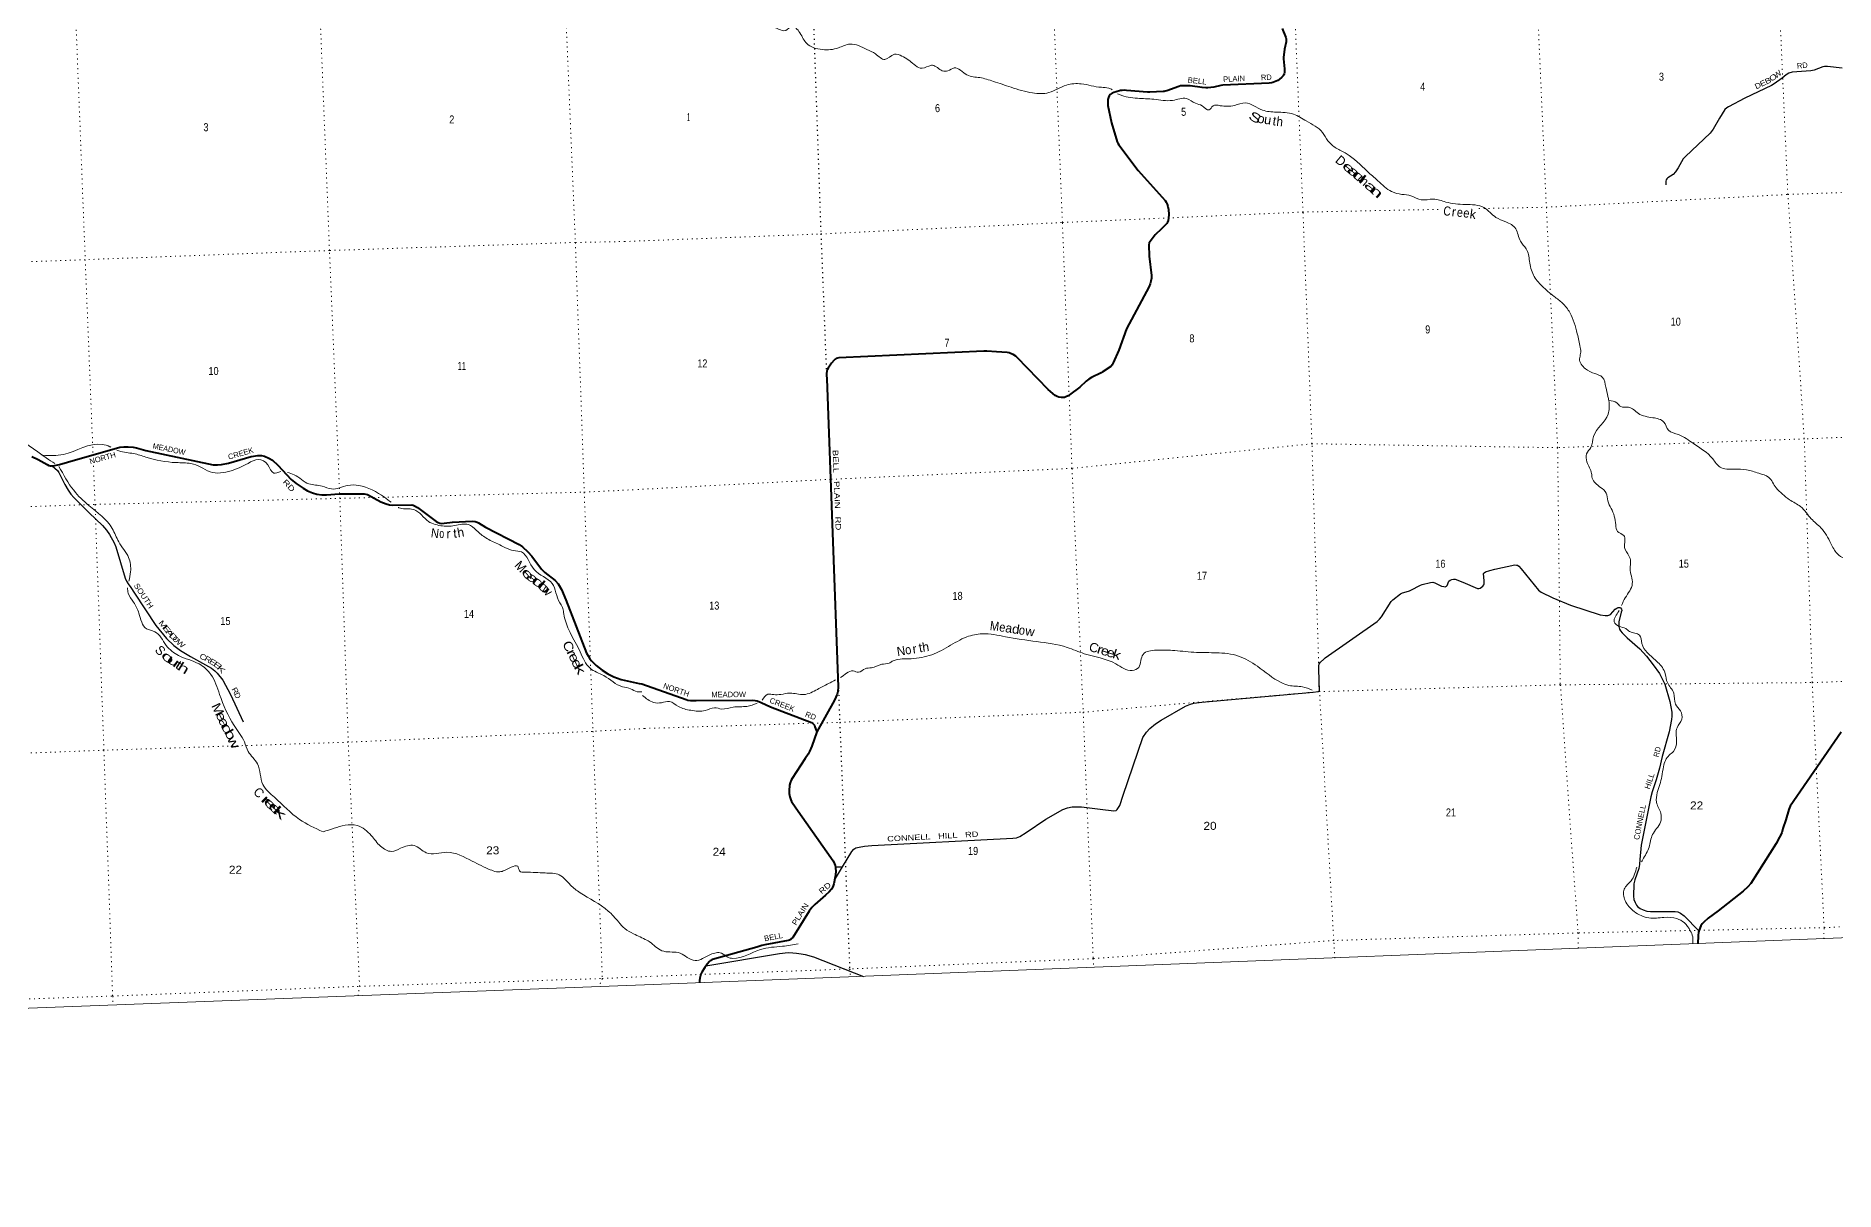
# Model space of a CAD drawing. Header units: feet. Extents: x 751810 to 1010326, y -353855 to -161247.
# Drawn here: x 870600 to 909950, y -353855 to -328588 of the extents above; entities that cross this region are included whole.
import ezdxf
from ezdxf.enums import TextEntityAlignment as Align

# ---------------------------------------------------------------- set-up
doc = ezdxf.new("R2010")
doc.units = ezdxf.units.FT
doc.header["$LTSCALE"] = 70
doc.linetypes.add('DOTTED', pattern=[1.5, 0.3, -1.2])
for name, color, linetype, lineweight in [('26', 7, 'Continuous', 40), ('29', 7, 'Continuous', 25), ('39', 7, 'Continuous', 13), ('4', 7, 'Continuous', 13), ('6', 7, 'DOTTED', 25), ('7', 7, 'DOTTED', 13)]:
    doc.layers.add(name, color=color, linetype=linetype, lineweight=lineweight)
for name, color, linetype in [('27', 7, 'Continuous'), ('30', 7, 'Continuous'), ('41', 7, 'Continuous')]:
    doc.layers.add(name, color=color, linetype=linetype)

msp = doc.modelspace()

# ---------------------------------------------------------------- linework, layer by layer
at = {"layer": '26'}
for points in [[(897857.43, -328423.4), (897934.55, -328619.72), (897942.03, -328649.67), (897943.69, -328670.66), (897942.03, -328714.06), (897910.56, -328876.53), (897886.82, -329056.05), (897885.92, -329090.65), (897906.12, -329307.01), (897906.79, -329383.3), (897903.13, -329413.33), (897894.15, -329438.78), (897880.68, -329458.25), (897851.17, -329489.19), (897790.89, -329539.1), (897760.96, -329558.57), (897726.88, -329576.6), (897654.72, -329603.49), (897621.79, -329612.48), (897575.39, -329618.42), (896559.19, -329664.81), (896516.67, -329670.13), (896359.53, -329705.77), (896299.68, -329715.05), (896235.34, -329719.54), (896185.95, -329719.54), (896110.96, -329715.73), (895844.76, -329680.61), (895764.86, -329675.74), (895680.9, -329675.38), (895637.51, -329681.37), (895596.65, -329689.81), (895335.22, -329784.69), (895300.81, -329796.66), (895279.12, -329800.41), (895258.17, -329803.41), (894963.72, -329819.54), (894912.49, -329819.88), (894455.03, -329777.4), (894408.18, -329776.45), (894355.81, -329779.45), (894318.4, -329783.94), (894229.01, -329806.93), (894176.23, -329822.87), (894137.33, -329837.85), (894098.42, -329864.8), (894072.73, -329899.13), (894059.51, -329930.68), (894047.54, -329978.6), (894043.05, -330034), (894047.76, -330110.84), (894125.16, -330489), (894251.61, -330904.2), (894265.27, -330933.18), (894286.22, -330969.12), (894706.19, -331528.7), (895296.11, -332190.19), (895319.51, -332226.15), (895341.96, -332269.57), (895359.92, -332318.98), (895371.02, -332383.43), (895377.87, -332489.68), (895371.64, -332574.42), (895361.41, -332621.45), (895348.69, -332661.14), (895332.98, -332687.34), (895301.1, -332726.91), (895220.18, -332805.09)], [(895220.18, -332805.09), (895083.47, -332937.19), (895013.48, -333022), (894968.59, -333081.9), (894952.13, -333113.34), (894944.25, -333153.64), (894946.23, -333400.91), (895000.68, -333825.86), (894998.52, -333888.98), (894985.05, -333951.87), (894968.59, -334010.27), (894946.27, -334064.42), (894455.06, -334990.99), (894285.93, -335463.51), (894162.75, -335738.98), (894140.31, -335782.41), (894128.34, -335800.38), (894107.96, -335819.62), (893922.23, -335938.66), (893898.63, -335953.86), (893689.13, -336057.18), (893628.99, -336092.45), (893567.91, -336139.53), (893428.58, -336268.14), (893203.53, -336439.76), (893176.59, -336456.23), (893122.81, -336484.55), (893095.78, -336493.66), (893073.34, -336498.16), (893026.95, -336496.66), (892971.58, -336490.67), (892934.01, -336476.99), (892895.26, -336453.24), (892739.65, -336322.79), (892064.53, -335623.13), (892029.57, -335594.5), (891972.71, -335558.57), (891912.85, -335531.61), (891882.92, -335521.13), (891841.15, -335513.86), (891611.95, -335495.21), (891394.88, -335480.29), (891331.48, -335479.96), (888163.98, -335631.85), (888129.84, -335636.44), (888104.4, -335643.93), (888080.45, -335658.9), (888059.5, -335678.36), (887998.26, -335748.4), (887953.26, -335808.63), (887924.82, -335855.05), (887906.87, -335893.98), (887897.89, -335920.94), (887893.4, -335970.35), (887892.15, -336006.29), (887898.16, -336088.58), (888149.75, -342822.24), (888141.82, -342924.1), (888125.67, -342987.69), (888068.58, -343115.72), (887676, -343806.71)], [(870512.48, -337786.97), (870650.84, -337855.79), (870844.25, -337965.04), (870880.2, -337981.32), (870910.37, -337991.6), (870940.95, -337993.13), (871008.02, -337985.32), (871112.16, -337959.22), (871290.35, -337907.7), (872433.65, -337585.78), (872530.36, -337573.3), (872617.37, -337573.1), (872726.89, -337582.66), (872795.52, -337598.27), (873005.44, -337655.66), (874478.33, -337965.85), (874572.09, -337968.16), (874659.44, -337961.92), (874808.27, -337934.64), (875307.07, -337787.97), (875453.36, -337766.83), (875531.35, -337766.83), (875596.07, -337781.03), (875693.57, -337819.89), (875771.56, -337866.71), (875893.45, -337975.01), (876180.92, -338288.29), (876288.01, -338377.36), (876443.82, -338483.2), (876540.52, -338536.26), (876646.13, -338580.27), (876740.17, -338611.18), (876849.55, -338628.11), (876955.42, -338623.67), (877229.91, -338600.33), (877777.42, -338603.37), (877851.87, -338620.42), (878139.36, -338778.66), (878260.95, -338825), (878332.7, -338840.6), (878402.25, -338849.59), (878822.03, -338845.94), (878850.54, -338849.97), (878881.74, -338865.57), (878944.13, -338903.03), (879087.9, -339013.36), (879349.67, -339205.81), (879397.24, -339231.57), (879433.34, -339243.1), (879478.35, -339250.3), (879529.04, -339247.95), (879711.7, -339224.64), (880139.69, -339205.03), (880207.22, -339209), (880248.88, -339222.2), (880281.63, -339237.81), (880434.52, -339330.1), (881166.03, -339713.83), (881244.72, -339765.26), (881359.44, -339869.9), (881446.78, -339966.66), (881657.56, -340249.22), (881732.22, -340324.07), (881955.84, -340499.53), (882022.33, -340573.79), (882096.59, -340695.58), (882192.81, -340924.15), (882643.13, -342090.81), (882676.12, -342149.42), (882714.87, -342209.43), (882749.19, -342256.25), (882851.56, -342355.76), (882983.15, -342462.26), (883108.13, -342537.76), (883238.96, -342605.85), (883399.87, -342661.55), (883794.23, -342749.44), (883848.96, -342762.32)], [(883848.96, -342762.32), (884819.69, -343104.85), (884860.26, -343116.81), (884916.36, -343121.92), (885036.91, -343125.8), (886278.79, -343118.26), (886334.32, -343121.92), (886377.67, -343132.12), (886462.6, -343168.16), (886667.53, -343261.78), (887562.74, -343604.33), (887587.38, -343619.64), (887608.33, -343642.1), (887626.29, -343667.55), (887639.23, -343697), (887676, -343806.71)], [(887676.05, -343808.72), (887567.34, -344124.97), (887517.8, -344238.8), (887487.88, -344301.69), (887427.43, -344395.73), (887137.71, -344831.75), (887117.87, -344869.59), (887097.3, -344929.08), (887085.33, -344978.49), (887073.39, -345103.89), (887076.35, -345159.67), (887089.82, -345230.05), (887112.11, -345293.97), (887127.23, -345330.37), (887220.77, -345472.34), (888034.82, -346635.33), (888069.14, -346696.66)], [(910083.45, -343814.37), (908971.09, -345439.4), (908939.93, -345506.57), (908871.82, -345731.3), (908811.98, -345925.81), (908784.38, -346016.19), (908736.71, -346116.61), (908659.7, -346251.1), (908105.72, -347127.06), (908046.6, -347198.68), (907938.64, -347297.77), (907395.29, -347728.96), (907176.39, -347886.99), (907082.09, -347975.59), (907046.97, -348010.74), (907015.94, -348055.7), (906976.72, -348148.81), (906964.17, -348188.98), (906954.14, -348264.29), (906951.76, -348445.74)], [(888080.07, -346981.91), (888051.28, -347133.95), (888027.34, -347202.83), (888001.15, -347252.99), (887950.28, -347312.89), (887869.13, -347385.05), (887635.22, -347585.67), (887597.86, -347620.61), (887572.42, -347650.55), (887508.42, -347735.48), (887151.12, -348309), (887128.73, -348334.1), (887107.78, -348350.57), (887085.33, -348364.04), (887050.35, -348373.74), (886538.97, -348468.39), (886475.53, -348483.08), (886367.63, -348518.73), (885400.34, -348792.29), (885385.75, -348798.65), (885361.8, -348809.88), (885349.83, -348818.12), (885334.49, -348832.72), (885279.12, -348895.61), (885226.71, -348966.2), (885162.4, -349066.31), (885141.45, -349111.23), (885132.1, -349137.06), (885124.62, -349167), (885119, -349196.58), (885112.64, -349252.35), (885112.62, -349298.66)], [(888069.14, -346696.66), (888082.71, -346737.15), (888088.7, -346780.57), (888091.69, -346873.41), (888080.07, -346981.91)]]:
    msp.add_lwpolyline(points, dxfattribs=at)
at = {"layer": '29'}
msp.add_line((888090.93, -346761.69), (888241.14, -346764.07), dxfattribs=at)
for points in [[(910110.02, -329289.11), (909785.78, -329257.33), (909723.47, -329257.32), (909680.81, -329263.02), (909497.09, -329333.68), (909422.23, -329351.46), (909220.62, -329363.13), (909013.81, -329382.03), (908939.97, -329399.98), (908884.09, -329438.03), (908796.23, -329508.27), (908621.24, -329635.89), (908559.79, -329674.73), (907979.44, -329948.57), (907617.39, -330137.95), (907584.33, -330158.31), (907541, -330193.05), (907420.6, -330385.15), (907281.64, -330629.16), (907221.51, -330711.31), (906678.82, -331227.29), (906631.85, -331278.11), (906519.52, -331471.93), (906462.62, -331558.16), (906409.19, -331615.25), (906294.74, -331690.5), (906271.85, -331710.87), (906257.77, -331731.9), (906248.96, -331766.86), (906248.2, -331843.17)], [(870955.44, -337990.79), (871071.48, -338096.39), (871103.23, -338136.15), (871233.52, -338399.72), (871303.09, -338525.63), (871363.5, -338608.25), (871430.77, -338687.08), (871765.87, -339019.86), (872056.81, -339297.75), (872143.91, -339400.22), (872209.35, -339494.93), (872311.68, -339677.83), (872347.31, -339764.97), (872553.74, -340446.11), (872577.91, -340512.61), (872614.16, -340575.08), (872671.55, -340655.68), (872754.56, -340777.34), (873224.08, -341480.46), (873453.98, -341768.07), (873613.51, -341924.23), (873764.12, -342034.07), (873978.98, -342163.1), (874439.07, -342416.67), (874515.32, -342473.38), (874563.65, -342525.78), (874683.5, -342682.14), (874857.71, -342994.54), (875133.1, -343593.78)], [(888065.78, -347057.37), (888243.1, -346760.8), (888443.72, -346425.74), (888489.51, -346374.84), (888530.21, -346349.39), (888603.97, -346331.57), (888723.52, -346311.21), (888878.97, -346299.12), (891965.68, -346135.82), (892044.21, -346125.42), (892120.52, -346099.97), (892254.94, -346013.95), (892691.54, -345723.16), (893061.17, -345509.52), (893165.93, -345468.76), (893262.59, -345448.4), (893465.12, -345453.89), (893879.23, -345502.73), (894174.66, -345535.91), (894224.08, -345529.84), (894249.52, -345509.48), (894304.1, -345420.09), (894379.11, -345193.41), (894809.24, -343936.93), (894887.96, -343814.39), (894961.44, -343739.59), (895086.37, -343636.22), (895212.1, -343552.64), (895744.1, -343246.14), (895849.45, -343203.54), (895925.76, -343183.18), (896102.81, -343159.95), (898539.04, -342940.63), (898644.88, -342928.67), (898674, -342913.34), (898665.43, -342748.3), (898658.42, -342371.47), (898669.04, -342322.91), (898694.48, -342287.28), (898766.36, -342218.15), (898798.76, -342190.56), (899935.98, -341393.44), (899989.17, -341348.1), (900032.18, -341297.03), (900238.86, -340960.5), (900261.96, -340934.51), (900278.5, -340920.51), (900449.55, -340789.43), (900472.45, -340776.7), (900489.35, -340769.52), (900522.05, -340758.89), (900641.6, -340728.35), (900675.22, -340714.09), (900880.81, -340601.44), (900922.02, -340585.82), (901105.16, -340541.28), (901152.42, -340538.72), (901173.84, -340542.55), (901195.46, -340550.18), (901345.74, -340620.13), (901397.04, -340634.17), (901420.57, -340636.72), (901438.28, -340632.75), (901449.82, -340622.72), (901463.17, -340606.18), (901505.71, -340517.27), (901534.39, -340491.64), (901570, -340476.37), (901603.07, -340471.28), (901644.03, -340473.72), (901810.57, -340535.97), (902130.16, -340673.09), (902160.12, -340677.44), (902191.92, -340667.26), (902248.34, -340626.27), (902269.5, -340596), (902275.86, -340570.54), (902275.49, -340504.25), (902265.16, -340345.33), (902275.86, -340331.29), (902306.38, -340308.39), (902398.52, -340277.76), (902509.16, -340254.15)], [(902509.16, -340254.15), (902950.05, -340160.08), (902985.52, -340160.76), (903003.33, -340163.31), (903036.39, -340188.76), (903087.43, -340243.6), (903463.72, -340707.98), (903520.07, -340757.57), (903781.08, -340880.78), (904167.48, -341037.55), (904814.23, -341251.01), (904922.48, -341267.91), (904980.98, -341265.36), (905024.22, -341252.63), (905041.98, -341242.39), (905139.53, -341129.8), (905174.29, -341102.47), (905209.9, -341089.74), (905240.43, -341087.2), (905260.19, -341094.98), (905281.12, -341122.83), (905283.67, -341158.46), (905270.2, -341195.43), (905224.44, -341402.85), (905222.62, -341504.61), (905235.34, -341560.6), (905258.43, -341603.22), (905291.3, -341647.14), (905404.53, -341754.98), (905680.26, -341996.61), (905829.28, -342156.17), (905976.22, -342344.34), (906114.16, -342532.86), (906227.05, -342764.37), (906336.26, -343145.4), (906381.53, -343377.61), (906383.78, -343469.48), (906373.61, -343540.75), (906320.78, -343811.46), (906170.07, -344347.52), (906110.17, -344601.86), (906038.37, -344858.67), (905951.36, -345123.84), (905923.11, -345230.05), (905713.34, -346292.66), (905677.75, -346604.56), (905671.56, -346712.04), (905657.4, -346796.91), (905568.54, -347048), (905550.93, -347137.71), (905539.62, -347406.34), (905553.27, -347480.68), (905576.17, -347546.85), (905606.69, -347602.84), (905630.59, -347630.77), (905690.63, -347671.56), (905754.22, -347702.11), (905835.61, -347730.1), (905917.09, -347740.91), (906451.22, -347738.83), (906512.21, -347747.92), (906568.17, -347775.92), (906653.25, -347838.05), (906970.97, -348162.47)], [(885248.45, -348930.45), (886866.11, -348658.12), (887053.63, -348640.06), (887157.92, -348642.61), (887233.86, -348648.22), (887338.52, -348662.97), (887422.46, -348678.24), (887605.46, -348734.97), (888698.54, -349160.04)]]:
    msp.add_lwpolyline(points, dxfattribs=at)
at = {"layer": '39'}
for points in [[(883261.86, -327524.58), (883668.65, -327832.64), (884208.56, -327826.48), (884796.67, -327705.95), (885056.27, -327752.59), (885260.81, -327948.1), (885451.96, -328101.67), (885978.36, -328170.54), (886510.96, -328305.77), (886841.39, -328437), (886998.47, -328468.58), (887127.42, -328375.97), (887308.24, -328519.76), (887458.03, -328753.23), (887798.52, -328886.17), (888151.3, -328847.33), (888402.62, -328765.15), (888774.55, -328881.02), (888961.82, -328978.23), (889169.95, -329101.04), (889376.23, -328987.96), (889539.57, -329027.41), (889807.73, -329210.93), (889940.44, -329291.64), (890126.95, -329245.69), (890208.42, -329229.13), (890424.47, -329349.68), (890546.44, -329348.03), (890686.45, -329287.35), (890963.53, -329438.34), (891241.58, -329498.54), (891542.36, -329580.24), (891926.68, -329707.84), (892399, -329834.8), (892756.78, -329826.06), (893141.38, -329661.22), (893464.58, -329635.37), (893903.18, -329710.91), (894063.79, -329728.27), (894142.33, -329764.02)], [(894256.88, -329850.93), (894300.56, -329870.38), (894693.34, -329951.33), (895048.06, -329970.92), (895461, -329996.81), (895765.75, -329957.4), (895963.15, -330058.35), (896105.12, -330116.59), (896260.08, -330204.7), (896345.19, -330117.44), (896501.07, -330112.75), (896814.88, -330105.33), (897053.22, -330053.8), (897424.42, -330208), (897727.99, -330253.32), (898107.63, -330300.39), (898384.57, -330447.34), (898740.94, -330696.77), (898859.09, -330880.77), (899040.51, -331042.7), (899260.42, -331159.1), (899719.47, -331548.63), (899952.33, -331753.38), (900252.34, -331992.4), (900474.38, -332052.28), (900675.56, -332086.56), (900900.46, -332172.56), (901161.99, -332156.63), (901438.18, -332220.92), (901861.99, -332272.71), (902272.41, -332343.05), (902533.51, -332555.02), (902746.76, -332651.45), (902965.89, -332804.18), (903069.06, -333079.38), (903194.46, -333240.97), (903267.59, -333515.06), (903353.66, -333816.98), (903543.82, -334061.33), (903807.32, -334285.32), (903990.28, -334433.09), (904149.13, -334638.04), (904312.56, -335101), (904378.5, -335399.5), (904385.06, -335536.43), (904362.76, -335648.02), (904490.04, -335866.02), (904699.7, -335974.67), (904860.25, -336050.51), (904937.64, -336272.03), (904984.37, -336474.31), (905003.38, -336564.49)], [(905005.55, -336565.12), (904987.25, -336861.42), (904669.41, -337348.93), (904607.37, -337588.76), (904518.07, -337730.6), (904523.9, -337905.87), (904624.34, -338158.97), (904639.68, -338259.34), (904818.45, -338461.68), (904942.64, -338587.01), (904980.38, -338759.31), (905055.82, -338922.41), (905155.75, -339280.38), (905194.68, -339428.45), (905327.53, -339513.18), (905348.23, -339774.73), (905442.4, -339959.45), (905480.26, -340075.27), (905467.63, -340236.99), (905495.25, -340405.56), (905516.66, -340568.26), (905362.92, -340877.4), (905280.66, -341043.04)], [(905003.38, -336564.49), (905179.12, -336615.67), (905261.8, -336695.86), (905430.2, -336706.93), (905648.79, -336843.54), (905966.02, -336938.87), (906205.19, -337032.51), (906309.21, -337212.9), (906524.39, -337307.26), (906852.97, -337503.08), (907274.17, -337837.28), (907436.28, -338019.95), (907749.84, -338064.97), (908014.3, -338077.19), (908282.9, -338153.81), (908499.95, -338244.08), (908661.53, -338471.14), (908804.18, -338610.03), (908954.29, -338732.57), (909197.33, -338882.56), (909430.26, -339149.82), (909640.87, -339347.17), (909860.3, -339689.45), (909995.64, -339909.23), (910357.38, -340079.85), (910598.14, -340161.35), (910719.2, -340252.49), (910784.35, -340286.83), (910874.24, -340403.11), (910972.52, -340531.24), (911058.83, -340720.22), (911129.01, -340905.66), (911144.22, -341002.01), (911339.53, -341340.98), (911405.05, -341506.39), (911422.71, -341856.76), (911431.26, -341993.64), (911480, -342195.86), (911448.07, -342438.82), (911518.48, -342751.3), (911608.43, -342869.59), (911848.21, -343041.86), (911994.38, -343107.1)], [(869341.04, -336965.58), (869360.1, -336972.05), (869597.2, -336990.16), (869726.56, -337076.48), (870071.42, -337304.65), (870825.31, -337817.28), (871012.39, -337942.85)], [(870748.15, -337760.59), (871199.32, -337741.99), (872047.02, -337521.47), (872217.17, -337572.12), (872239.78, -337581.84)], [(871102.88, -338004.43), (871425.97, -338526.71), (871756.6, -338860.22), (872267.59, -339360.98), (872410.49, -339656.55), (872627.04, -339993.96), (872668.46, -340309.12), (872631.34, -340515.07)], [(872371.18, -337648.24), (872414.86, -337664.17), (872735.62, -337723.79), (873002.85, -337799.35), (873666.46, -337919.84), (873989.85, -337941.06), (874194.75, -338010.68), (874407.1, -338120.38), (874867.2, -338098.61), (875238.1, -337936.72), (875463.5, -337852.4), (875667.99, -337966.4), (875800.9, -338151.4), (875953.3, -338113.97)], [(876098.96, -338136.9), (876247.02, -338186.57), (876568.79, -338385.28), (876859.09, -338433.84), (877063.77, -338497.42), (877419.63, -338418.73), (877660.16, -338420.59), (878224.55, -338679.57), (878370.01, -338789.11)], [(878519.5, -338899.78), (878537.4, -338908.84), (878816.9, -338935.59), (878992.43, -339024.36), (879150.41, -339182.29), (879455.27, -339300.93), (879759.77, -339298.59), (880057.54, -339276.32), (880236.45, -339403.29), (880442.83, -339569.66), (880699.94, -339697.99), (881047.84, -339843.38), (881217.33, -339875.9), (881495.82, -340258.75), (881889.39, -340564.74), (882054.81, -340984.56), (882116.62, -341087.3), (882138.77, -341201.48), (882504.42, -342062.1), (882718.85, -342418.59), (883019.97, -342580.81), (883429.56, -342822.94), (883607.49, -342867.28), (883748.2, -342935.06), (883849.12, -342933.15)], [(872603.09, -340657.62), (872619.1, -340774.58), (872734.5, -340974.3), (872851.35, -341214.3), (873017.87, -341553.41), (873196.6, -341619.9), (873449.87, -341919.76), (873718.33, -342140.46), (874165.82, -342324.8), (874426.7, -342557.86), (874616.64, -342990.95), (874933.58, -343667.72), (875159.08, -344031.04), (875242.68, -344237.89), (875442.82, -344509.32), (875563.29, -344960.91), (875815.91, -345242.65), (876364.27, -345723.99), (876879.07, -345996.76)], [(905225.73, -341153.68), (905218.56, -341168.11), (905120.28, -341400.96), (905227.68, -341502.6), (905371.31, -341550.72), (905457.39, -341612.66), (905672.17, -341694.93), (905726.3, -341878.84), (905840.92, -342077.06), (906076.04, -342289.8), (906238.43, -342541.04), (906282.77, -342731.29), (906422.44, -342961.02), (906462.52, -343203.83), (906567.33, -343347.9), (906599.55, -343534.48), (906495.74, -343721.11), (906483.41, -344011.89), (906414.97, -344239.81), (906321.66, -344321.27), (906197.95, -344571.02), (906163.15, -344787.85), (906062.84, -345139.75), (906045.9, -345352.01), (906139.87, -345591.18), (906132.38, -345787.02), (905957.38, -346058.49), (905884.49, -346332.93), (905743.53, -346605.38), (905715.97, -346656.51)], [(888196.81, -342620.08), (888197.44, -342619.76), (888470.79, -342478.44), (888593.7, -342504.99), (888735.17, -342428.14), (888874.59, -342409.83), (889098.07, -342332.52), (889259.27, -342307.51), (889329.93, -342267.07), (889682.18, -342212.11), (890139.93, -342141.87), (890557.49, -341945.8), (890958.53, -341734.09), (891298.31, -341665.39), (891806.59, -341730.77), (892486.21, -341835.36), (893154.57, -341962.48), (893527.23, -342100.51), (894222.79, -342323.6), (894579.61, -342466.14), (894719.41, -342399.42), (894768.55, -342252.74), (894814.01, -342116.26), (895107.03, -342024.76), (895509.38, -342032.83), (895984.81, -342072.98), (896417.13, -342080.15), (896905.69, -342154.19), (897315.15, -342375.81), (897837.14, -342733.19), (898003.22, -342794.75), (898302.32, -342826.09), (898512.7, -342896.39)], [(886482.43, -343114.14), (886607.38, -342988.23), (886739.67, -342996.35), (886889.55, -342991.84), (887092.65, -342963.55), (887393.76, -342994.83), (887694.03, -342880.93), (887931.88, -342754.79), (888088.45, -342675.16)], [(883869.76, -343016.1), (884108.8, -343166.22), (884279.07, -343173.2), (884456.25, -343147.7), (884651.85, -343254.75), (884922.72, -343339.37), (885238.94, -343343.98), (885442.96, -343283.39), (885595.91, -343311.06), (885850.57, -343269.12), (886150.06, -343252.04), (886372.6, -343182.3)], [(876879.07, -345996.76), (877120.77, -345919.95), (877360.84, -345853.27), (877627.6, -345860.29), (877934.01, -346077.68), (878136.85, -346312.72), (878375.37, -346425.55), (878575.26, -346356.21), (878871.73, -346297.69), (879135.86, -346454.01), (879584.39, -346444.74), (880142.46, -346639.42), (880535.91, -346825.6), (880671.75, -346869.35), (880765.88, -346868.15), (880994.85, -346771.61), (881136.37, -346750.64), (881178.1, -346852.05), (881299.34, -346880.17), (881734.81, -346897.56), (882046.91, -346939.32), (882289.34, -347160.91), (882501.8, -347329.08), (883117.38, -347729.49), (883344.46, -347969.75), (883481.92, -348114.27), (883668.33, -348226.87), (883964.04, -348370.01), (884066.93, -348429.98)], [(905613.63, -346766.67), (905488.89, -347068.81), (905340.98, -347252.74), (905359.22, -347500.24), (905557.24, -347740.32), (905879.95, -347879.85), (906207.69, -347869.99), (906492.6, -347895.7), (906651.56, -347983.69), (906785.49, -348161.16), (906837.81, -348290.67), (906838.37, -348450.25)], [(884054.97, -348423.01), (884330.58, -348610.43), (884692.03, -348651.99), (884843.2, -348746.26), (885015.41, -348811.67), (885353.18, -348682.53), (885596.25, -348653.03), (885733.16, -348739.67), (885842.01, -348764.63), (886445.69, -348571.02), (886929.42, -348500.01), (887271.81, -348449.38)]]:
    msp.add_spline(points, degree=3, dxfattribs=at)
at = {"layer": '4'}
msp.add_lwpolyline([(751809.62, -170897.82), (783122.91, -169842.15), (814434.73, -168743.41), (845745, -167601.59), (877053.68, -166416.71), (908360.69, -165188.77), (939665.99, -163917.76), (970969.51, -162603.69), (1002271.19, -161246.56), (1010326.19, -344125.92), (978772.94, -345493.95), (947217.84, -346818.58), (915660.96, -348099.8), (884102.33, -349337.62), (852542.04, -350532.02), (820980.12, -351683.01), (789416.81, -352794.88), (757851.71, -353854.74)], close=True, dxfattribs=at)
msp.add_lwpolyline([(751809.62, -170897.82), (783122.91, -169842.15), (814434.73, -168743.41), (845745, -167601.59), (877053.68, -166416.71), (908360.69, -165188.77), (939665.99, -163917.76), (970969.51, -162603.69), (1002271.19, -161246.56), (1010326.19, -344125.92), (978772.94, -345493.95), (947217.84, -346818.58), (915660.96, -348099.8), (884102.33, -349337.62), (852542.04, -350532.02), (820980.12, -351683.01), (789416.81, -352794.88), (757851.71, -353854.74)], close=True, dxfattribs=at)
at = {"layer": '6'}
msp.add_lwpolyline([(887576.73, -327390.42), (887768.65, -332918.38), (887980.13, -338282.62), (888180.12, -343602.39), (888397.6, -348996.48), (888415.54, -349171)], dxfattribs=at)
at = {"layer": '7'}
for points in [[(909706.06, -348336.69), (909711.82, -348093.32), (909451.45, -342732.79), (909277.96, -337397.88), (908918.14, -332054.46), (908675.87, -326576.42)], [(899012.4, -348758.21), (898986.99, -348373.51), (898674.65, -342930.12), (898509.46, -337507.96), (898313.11, -332448.01), (898088.96, -326973.45)], [(903389.31, -326771.7), (903636.39, -332334.3), (903883.41, -337594.4), (903941.97, -342781.52), (904328.58, -348208.83), (904335.94, -348548.99)], [(892825.12, -327190.24), (893051.67, -332676.82), (893260.34, -338046.97), (893505.78, -343379.72), (893725.18, -348771.73), (893737.61, -348964.29)], [(877640.19, -349585.71), (877678.16, -349377.22), (877429.63, -344036.14), (877245.51, -338702.94), (877020.1, -333280.41), (876799.14, -327758.93)], [(882166.29, -327559.43), (882398.13, -333104.74), (882592.9, -338566.63), (882783.33, -343796.77), (882988.22, -349205.89), (882909.18, -349383.57)], [(871460.98, -327929.2), (871677.03, -333481.1), (871849.01, -337765.29)], [(902161.23, -332363.59), (903636.39, -332334.3), (908920.14, -332054.4), (914272.91, -331865.19), (915011.96, -331838.89)], [(883476.05, -333084.76), (887768.65, -332918.38), (893051.4, -332668.76), (898308.84, -332440.07), (901292.52, -332380.83)], [(883476.05, -333084.76), (882398.13, -333104.74), (877020.1, -333280.41), (871677.03, -333481.1), (866319.66, -333674.22), (861017.9, -333853.33), (855696.05, -334031.12), (851936.33, -334230.48)], [(915224.07, -337153.5), (914505.96, -337186.21), (909280.09, -337401.85), (903883.41, -337594.4), (898509.46, -337507.96), (893260.34, -338046.97), (887980.13, -338286.21), (883685.22, -338513.06)], [(871858.12, -337992.21), (871891.97, -338835.43), (872085.69, -344212.66), (872277.42, -349589.96), (872278.25, -349790.19)], [(852135.38, -339587.4), (855867.83, -339411.11), (861153.22, -339222.48), (866498, -339013.66), (871891.97, -338835.43), (877245.51, -338702.94), (882592.9, -338566.63), (883685.22, -338513.06)], [(883911.32, -343736.06), (888180.12, -343602.39), (893505.78, -343379.72), (898666.28, -342930.12), (903941.97, -342781.52), (909451.45, -342732.79), (914753.8, -342530.98), (915437.51, -342501.45)], [(883911.32, -343736.06), (882767.39, -343799.33), (877429.63, -344036.14), (872085.69, -344212.66), (866726.47, -344409.87), (861357.09, -344603.39), (856051.11, -344776.6), (852332.89, -344903.01)], [(915649.56, -347814.1), (914980.65, -347846.14), (909723.81, -348092.96), (904328.58, -348208.83), (898986.99, -348373.51), (893725.18, -348771.73), (888397.6, -348996.48), (884095.34, -349156.19)], [(868773.61, -349712.05), (872277.42, -349589.96), (877678.16, -349377.22), (882988.22, -349205.89), (884095.34, -349156.19)]]:
    msp.add_lwpolyline(points, dxfattribs=at)

# ---------------------------------------------------------------- texts
at = {"layer": '27'}
for s, rotation, width, p in [('BELL', 353.512, 1.05, (895786.38, -329605.81)), ('RD', 2.614, 0.85, (897395.6, -329557.58)), ('MEADOW', 348.107, 0.95, (873144.26, -337609.69)), ('BELL   PLAIN   RD', 272.14, 1.3, (888026.29, -337642.98)), ('RD', 312.54, 1.3, (875986.61, -338352.23)), ('MEADOW', 0.348, 0.9, (885371.19, -343054.22)), ('RD', 40.619, 1.25, (887784.22, -347366.02)), ('PLAIN', 58.077, 1.15, (887226.84, -348055.07)), ('BELL', 10.486, 1.05, (886537.78, -348392.72))]:
    msp.add_text(s, height=120, rotation=rotation, dxfattribs=dict(at, width=width)).set_placement(p)
for s, rotation, p in [('PLAIN', 2.614, (896569.14, -329594.6)), ('CREEK', 16.386, (874820.5, -337858.08)), ('NORTH', 15.726, (871789.15, -337957)), ('NORTH', 340.564, (884308.67, -342850.3)), ('CREEK', 338.447, (886633.88, -343166.48)), ('RD', 339.061, (887411.75, -343472.02))]:
    msp.add_text(s, height=120, rotation=rotation, dxfattribs=at).set_placement(p)
for s, rotation, width, p in [('M', 308.637, 1.4, (873329.99, -341500.85)), ('E', 308.637, 1.6, (873415.32, -341605.29)), ('A', 308.637, 1.65, (873477.47, -341687.07)), ('D', 314.112, 1.65, (873565.27, -341772.59)), ('W', 319.897, 1.25, (873728.4, -341928.3)), ('C', 331.139, 1.2, (874223.27, -342221.55)), ('R', 331.139, 1.2, (874330.71, -342276.6)), ('E', 329.639, 1.35, (874434.61, -342336.43)), ('E', 323.36, 1.55, (874530.97, -342401.64)), ('K', 312.47, 1.65, (874608.15, -342480.8)), ('R', 299.146, 1.2, (874906.05, -342937.51)), ('D', 294.682, 1.1, (874954.64, -343039.45))]:
    msp.add_text(s, height=120, rotation=rotation, dxfattribs=dict(at, width=width)).set_placement(p, align=Align.CENTER)
msp.add_text('O', height=120, rotation=314.612, dxfattribs=at).set_placement((873615.06, -341829.87), align=Align.CENTER)
at = {"layer": '30'}
for s, rotation, width, p in [('W', 36.103, 1.15, (908726.44, -329472.53)), ('D', 25.26, 1.15, (908288.36, -329727.8)), ('E', 25.26, 1.2, (908399.12, -329674.03)), ('B', 26.26, 1.25, (908509.03, -329621.04)), ('O', 36.103, 1.35, (908629.36, -329542.63)), ('SOUTH', 303.734, 1.1, (872906.04, -340868.74))]:
    msp.add_text(s, height=120, rotation=rotation, dxfattribs=dict(at, width=width)).set_placement(p, align=Align.CENTER)
for s, rotation, width, p in [('RD', 5.222, 0.85, (909122.09, -329301.84)), ('RD', 76.748, 0.95, (906092.36, -344372.14)), ('HILL', 71.834, 1.05, (905893.82, -345074.68)), ('CONNELL   HILL   RD', 3.028, 1.25, (889222.35, -346210.86))]:
    msp.add_text(s, height=120, rotation=rotation, dxfattribs=dict(at, width=width)).set_placement(p)
msp.add_text('CONNELL', height=120, rotation=78.833, dxfattribs=at).set_placement((905664.01, -346181.1))
at = {"layer": '41'}
for s, rotation, width, p in [('S', 330.504, 1.5, (897218.61, -330456.73)), ('o', 345.005, 1.05, (897374.46, -330492.57)), ('u', 351.224, 1.05, (897528.51, -330516.76)), ('h', 353.666, 0.95, (897794.9, -330558.87)), ('e', 320.099, 1.85, (899254.68, -331545.36)), ('a', 320.099, 1.9, (899361.59, -331634.75)), ('d', 319.268, 2.05, (899476.95, -331735.7)), ('a', 318.66, 2, (899740.69, -331966.77)), ('n', 318.621, 2, (899852.31, -332065.07)), ('C', 352.94, 0.85, (901454.51, -332515.97)), ('e', 353.126, 0.85, (901735.67, -332543.54)), ('e', 352.031, 0.9, (901875.16, -332559.42)), ('N', 352.85, 0.9, (879315.75, -339563.19)), ('o', 359.231, 0.7, (879473.59, -339569.5)), ('e', 310.722, 1.85, (881287.19, -340424.59)), ('a', 321.881, 1.85, (881405.7, -340522.48)), ('d', 321.881, 1.95, (881531.85, -340617.5)), ('o', 317.84, 1.9, (881645.02, -340717.72)), ('M', 353.376, 0.9, (891556.43, -341594.69)), ('e', 351.966, 0.9, (891725.12, -341618.29)), ('d', 351.353, 1.1, (892018.53, -341661.86)), ('o', 351.353, 0.9, (892152.97, -341683.75)), ('w', 351.149, 1.05, (892327.42, -341709.42)), ('C', 294.791, 1.2, (882157.02, -341978.58)), ('N', 8.812, 0.95, (889536.01, -342139.82)), ('o', 8.519, 0.9, (889690.87, -342111.25)), ('C', 342.111, 1.05, (893709.34, -342060.85)), ('r', 342.111, 1.3, (893843.62, -342100.12)), ('o', 318.189, 1.9, (873421.58, -342256.7)), ('u', 324.538, 1.8, (873546.88, -342339.23)), ('t', 327.941, 1.45, (873670.07, -342427.85)), ('h', 328.504, 1.6, (873777.18, -342500.31)), ('r', 294.791, 1.5, (882224.46, -342116.06)), ('e', 294.069, 1.3, (882279.31, -342224.13)), ('e', 294.069, 1.3, (882339.9, -342351.18)), ('k', 298.572, 1.65, (882410.45, -342485.64)), ('e', 342.324, 1.15, (893955.97, -342133.6)), ('e', 342.324, 1.15, (894082.01, -342173.77)), ('k', 342.324, 1.3, (894211.05, -342214.9)), ('M', 294.804, 1.2, (874486.14, -343357.12)), ('e', 295.384, 1.35, (874563.21, -343513.75)), ('a', 295.384, 1.45, (874625.05, -343648.22)), ('d', 299.102, 1.65, (874697.18, -343793.39)), ('o', 300.477, 1.5, (874768.42, -343923.85)), ('w', 297.986, 1.45, (874837.06, -344084.63)), ('r', 314.84, 2.25, (875565.79, -345370.18)), ('e', 314.84, 2.05, (875662.72, -345460.65)), ('e', 314.84, 2.05, (875764.72, -345553.91)), ('k', 317.184, 2.2, (875864.66, -345649.97))]:
    msp.add_text(s, height=200, rotation=rotation, dxfattribs=dict(at, width=width)).set_placement(p, align=Align.CENTER)
for s, rotation, p in [('t', 351.794, (897675.86, -330542.39)), ('D', 320.099, (899076.4, -331395.5)), ('m', 318.691, (899564.2, -331811.55)), ('r', 352.94, (901602.14, -332532.17)), ('k', 352.031, (902016.46, -332582.99)), ('r', 1.65, (879624.82, -339573.77)), ('t', 5.65, (879774.33, -339564.18)), ('h', 10.25, (879905.91, -339545.12)), ('M', 313.722, (881126.8, -340262.89)), ('w', 313.372, (881708.99, -340785.8)), ('a', 351.353, (891865.19, -341638.53)), ('S', 313.712, (873248.24, -342099.58)), ('r', 8.519, (889831.22, -342093.71)), ('t', 8.929, (889962.33, -342068.55)), ('h', 8.929, (890074.35, -342050.95)), ('C', 315.111, (875404.92, -345209.12))]:
    msp.add_text(s, height=200, rotation=rotation, dxfattribs=at).set_placement(p, align=Align.CENTER)
at = {"layer": '7'}
for s, width, p in [('4', 0.85, (900933.11, -329780.98)), ('3', 0.85, (906153.52, -329564.97)), ('6', 0.85, (890318.75, -330253.86)), ('1', 0.4, (884874.15, -330450.18)), ('5', 0.85, (895702.66, -330333.7)), ('10', 0.85, (906466.45, -334924.46)), ('7', 0.85, (890527.41, -335384.03)), ('8', 0.85, (895884.05, -335290.49)), ('9', 0.85, (901041.86, -335094.04)), ('12', 0.85, (885175.48, -335839.42)), ('17', 0.85, (896104.31, -340483.02)), ('16', 0.85, (901319.16, -340220.32)), ('15', 0.85, (906643.4, -340217.31)), ('18', 0.85, (890757.7, -340922.93)), ('13', 0.85, (885435.7, -341135.42)), ('21', 0.85, (901549.27, -345660.09)), ('22', 1.1, (906923.9, -345507.38)), ('20', 1.1, (896280.16, -345953.7)), ('24', 1.1, (885543.12, -346521.16)), ('19', 0.85, (891097.17, -346502.63))]:
    msp.add_text(s, height=175, dxfattribs=dict(at, width=width)).set_placement(p, align=Align.CENTER)
for s, width, p in [('3', 0.85, (874262.48, -330670.84)), ('2', 0.85, (879639.2, -330501.02)), ('10', 0.85, (874372.94, -336004.3)), ('11', 0.65, (879823.42, -335892.7)), ('14', 0.85, (879960.27, -341316.39)), ('15', 0.85, (874633.75, -341473.21)), ('23', 1.1, (880447.67, -346489.85)), ('22', 1.1, (874820.21, -346913.76))]:
    msp.add_text(s, height=175, dxfattribs=dict(at, width=width)).set_placement(p)

doc.saveas('drawing.dxf')
